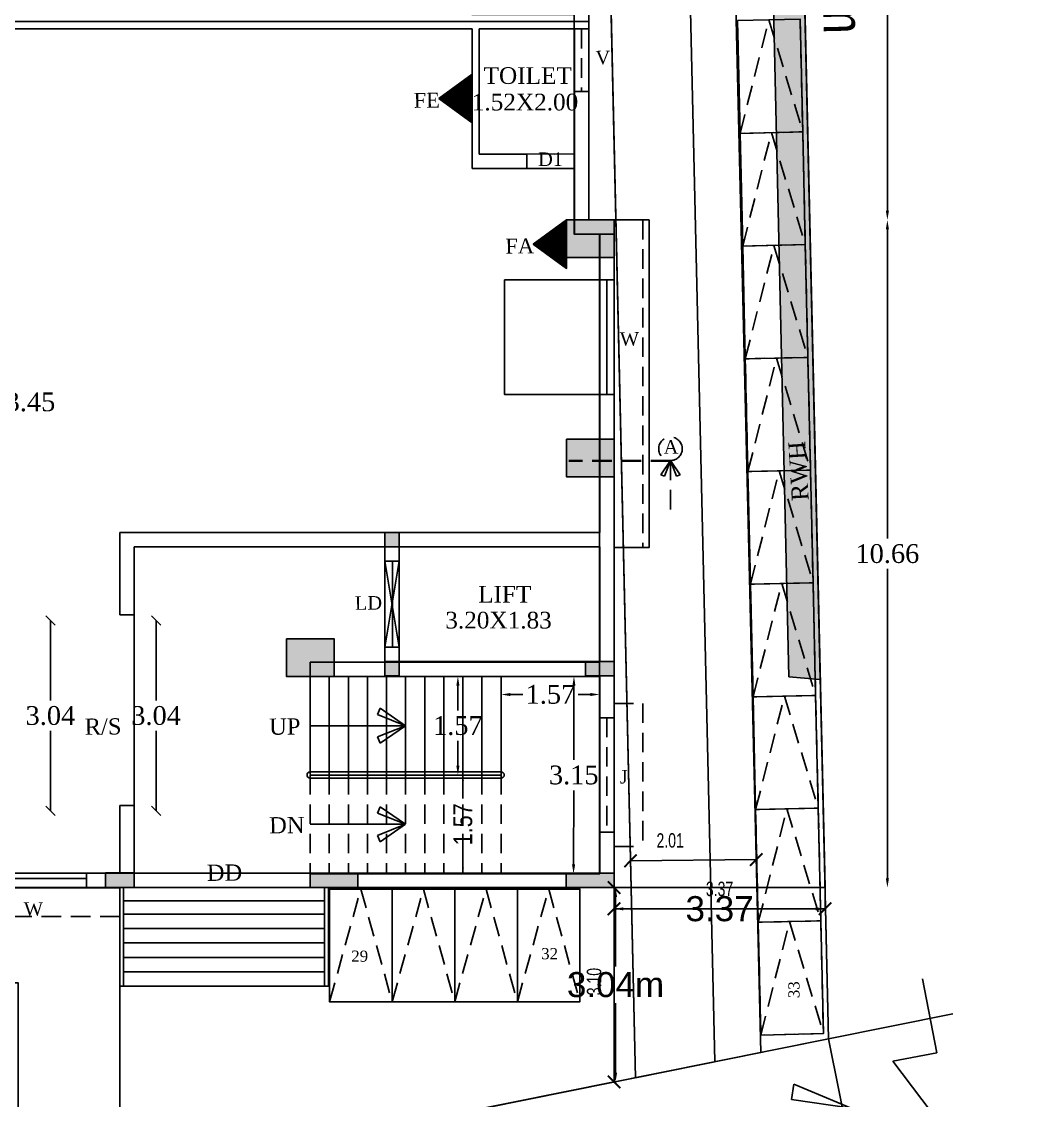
# Model space of a CAD drawing. Header units: metres. Extents: x 395 to 664, y 68 to 153.
# Drawn here: x 479.94 to 495.82, y 87.41 to 104.63 of the extents above; entities that cross this region are included whole.
import ezdxf

# ---------------------------------------------------------------- set-up
doc = ezdxf.new("R2010")
doc.units = ezdxf.units.M
doc.header["$LTSCALE"] = 25
doc.header["$MEASUREMENT"] = 0
doc.header["$PDMODE"] = 34
doc.linetypes.add('HIDDEN', pattern=[0.375, 0.25, -0.125])
doc.layers.get('Defpoints').update_dxf_attribs({"color": 222})
for name, color, linetype in [('BLK_1_FLR_0_ EXIT_WIDTH_ STAIR', 173, 'Continuous'), ('BLK_1_FLR_0_BLT_UP_AREA', 18, 'Continuous'), ('BLK_1_FLR_0_CARPET_AREA', 18, 'Continuous'), ('BLK_1_FLR_0_CHAJJA', 6, 'Continuous'), ('BLK_1_FLR_0_EXIT_WIDTH_DOOR', 2, 'Continuous'), ('BLK_1_FLR_0_EXIT_WIDTH_STAIR', 1, 'Continuous'), ('BLK_1_FLR_0_LIFT_2', 30, 'Continuous'), ('BLK_1_LVL_0_BLDG_FOOT_PRINT', 1, 'Continuous'), ('BLK_1_LVL_0_FRONT_SETBACK', 2, 'Continuous'), ('BLK_1_LVL_0_SIDE_SETBACK2', 11, 'Continuous'), ('PLOT_AREA_M2', 1, 'Continuous'), ('PLOT_BOUNDARY', 70, 'Continuous'), ('ROAD_WIDTH', 2, 'Continuous'), ('RWH', 130, 'Continuous'), ('SURRENDER_ROAD_WIDTH', 2, 'Continuous'), ('TWO_WHEELER_DRIVE_WAY', 7, 'Continuous')]:
    doc.layers.add(name, color=color, linetype=linetype)
for name, color, linetype, lineweight in [('BLK_1_FLR_0_ROOM_1_LIGHT_VENTILATION_3', 232, 'Continuous', 0), ('BLK_1_FLR_0_WATER_CLOSET', 213, 'Continuous', 5), ('NOTIFIED_ROAD', 183, 'Continuous', 13)]:
    doc.layers.add(name, color=color, linetype=linetype, lineweight=lineweight)
doc.layers.add('TWO_WHEELER_PARKING', color=2, linetype='Continuous', plot=False)
doc.styles.add('1-8 TXT', font='arial.ttf')
doc.styles.add('DIM 100', font='ARIALN.TTF', dxfattribs={"width": 0.85, "height": 0.23})
doc.styles.add('ROOM TEXT 10.5', font='swissc.ttf')
doc.styles.get("Standard").update_dxf_attribs({"font": 'times.ttf'})
doc.dimstyles.new('BUILDING OUTER', dxfattribs={"dimtxt": 0.3, "dimasz": 0.1, "dimexe": 0.18, "dimexo": 0.0625, "dimgap": 0.09, "dimtad": 0, "dimzin": 0, "dimdsep": 46, "dimtxsty": 'ROOM TEXT 10.5', "dimblk": 'A1', "dimcen": 0.09, "dimse1": 1, "dimse2": 1, "dimazin": 0, "dimtfac": 1, "dimtofl": 0, "dimtmove": 0, "dimatfit": 3, "dimfxl": 0, "dimtolj": 1, "dimtzin": 0, "dimarcsym": 0})
doc.dimstyles.new('GRID DIM 400', dxfattribs={"dimscale": 0, "dimtxt": 0.8, "dimasz": 0.2, "dimexe": 0, "dimexo": 0, "dimgap": 0.2, "dimtad": 0, "dimlfac": -0.1, "dimzin": 1, "dimdsep": 46, "dimtxsty": 'DIM 100', "dimblk": 'ARCHTICK', "dimcen": 0, "dimclrd": 256, "dimclre": 252, "dimclrt": 4, "dimazin": 0, "dimtfac": 1, "dimtix": 1, "dimtofl": 0, "dimtmove": 2, "dimatfit": 0, "dimfxl": 0, "dimtolj": 1, "dimtzin": 0, "dimarcsym": 0})
doc.dimstyles.new('SITE', dxfattribs={"dimtxt": 0.65, "dimasz": 0.05, "dimexe": 0.18, "dimexo": 0.0625, "dimgap": 0.09, "dimtad": 0, "dimdec": 1, "dimzin": 0, "dimdsep": 46, "dimtxsty": 'ROOM TEXT 10.5', "dimblk": 'A1', "dimcen": 0.09, "dimse1": 1, "dimse2": 1, "dimsd1": 1, "dimsd2": 1, "dimazin": 0, "dimtfac": 1, "dimtdec": 1, "dimtofl": 0, "dimtmove": 0, "dimatfit": 3, "dimfxl": 0, "dimtolj": 1, "dimtzin": 0, "dimarcsym": 0})
doc.dimstyles.new('SITE SET', dxfattribs={"dimtxt": 0.4, "dimasz": 0.15, "dimexe": 0.18, "dimexo": 0.0625, "dimgap": 0.09, "dimtad": 0, "dimtih": 1, "dimtoh": 1, "dimzin": 0, "dimdsep": 46, "dimtxsty": '1-8 TXT', "dimcen": 0.09, "dimse1": 1, "dimse2": 1, "dimadec": 0, "dimazin": 0, "dimtfac": 1, "dimtofl": 0, "dimtmove": 0, "dimatfit": 3, "dimfxl": 0, "dimtolj": 1, "dimtzin": 0, "dimarcsym": 0})
doc.dimstyles.get("Standard").update_dxf_attribs({"dimtxt": 0.3, "dimasz": 0.15, "dimexe": 0.18, "dimexo": 0.0625, "dimgap": 0.09, "dimtad": 0, "dimtih": 1, "dimtoh": 1, "dimzin": 0, "dimdsep": 46, "dimtxsty": 'Standard', "dimcen": 0.09, "dimse1": 1, "dimse2": 1, "dimadec": 0, "dimazin": 0, "dimtfac": 1, "dimtofl": 0, "dimtmove": 0, "dimatfit": 3, "dimfxl": 0, "dimtolj": 1, "dimtzin": 0, "dimarcsym": 0})

# ---------------------------------------------------------------- blocks, each defined once
blk = doc.blocks.new('*D25')
at = {"color": 0, "lineweight": -2, "ltscale": 0.5}
for p, q in [((486.905, 94.029), (486.905, 93.634)), ((486.905, 92.754), (486.905, 93.148))]:
    blk.add_line(p, q, dxfattribs=at)
at = {"color": 0, "ltscale": 0.5}
for points in [[(486.88, 94.029), (486.93, 94.029), (486.905, 94.179)], [(486.88, 92.754), (486.93, 92.754), (486.905, 92.604)]]:
    blk.add_solid(points, dxfattribs=at)
at = {"layer": 'Defpoints', "color": 0, "ltscale": 0.5}
for p in [(486.905, 94.179), (486.986, 94.179), (486.986, 92.604)]:
    blk.add_point(p, dxfattribs=at)
at = {"color": 0, "ltscale": 0.5, "insert": (486.905, 93.391), "char_height": 0.3, "attachment_point": 5}
blk.add_mtext('\\A1;1.57', dxfattribs=at)
blk = doc.blocks.new('A1')
at = {"color": 8, "lineweight": -2}
blk.add_line((0, 2.52), (0, -2.52), dxfattribs=at)
blk.add_solid([(-2.27, 0.38), (-2.27, -0.38), (0, 0)], dxfattribs=at)
blk = doc.blocks.new('*D26')
at = {"layer": 'BLK_1_FLR_0_ EXIT_WIDTH_ STAIR', "color": 0, "lineweight": -2, "ltscale": 25}
for p, q in [((486.986, 92.561), (486.986, 92.231)), ((486.986, 91.072), (486.986, 91.403))]:
    blk.add_line(p, q, dxfattribs=at)
at = {"layer": 'Defpoints', "color": 0, "linetype": 'ByBlock', "lineweight": -2, "ltscale": 25}
for p in [(487.29, 92.604), (486.986, 91.029), (487.29, 91.029)]:
    blk.add_point(p, dxfattribs=at)
at = {"layer": 'BLK_1_FLR_0_ EXIT_WIDTH_ STAIR', "color": 0, "linetype": 'ByBlock', "lineweight": -2, "ltscale": 25, "xscale": 0.043, "yscale": 0.043, "zscale": 0.043}
for p, rotation in [((486.986, 92.604), 90), ((486.986, 91.029), 270)]:
    blk.add_blockref('A1', p, dxfattribs=dict(at, rotation=rotation))
at = {"layer": 'BLK_1_FLR_0_ EXIT_WIDTH_ STAIR', "color": 0, "linetype": 'ByBlock', "lineweight": -2, "ltscale": 25, "insert": (486.986, 91.817), "char_height": 0.3, "attachment_point": 5, "rotation": 90, "style": 'ROOM TEXT 10.5'}
blk.add_mtext('\\A1;1.57', dxfattribs=at)
blk = doc.blocks.new('*D27')
at = {"color": 0, "lineweight": -2, "ltscale": 0.5}
for p, q in [((487.745, 93.889), (487.941, 93.889)), ((489.02, 93.889), (488.824, 93.889))]:
    blk.add_line(p, q, dxfattribs=at)
at = {"color": 0, "ltscale": 0.5}
for points in [[(487.745, 93.914), (487.745, 93.864), (487.595, 93.889)], [(489.02, 93.914), (489.02, 93.864), (489.17, 93.889)]]:
    blk.add_solid(points, dxfattribs=at)
at = {"layer": 'Defpoints', "color": 0, "ltscale": 0.5}
for p in [(489.17, 93.889), (487.595, 93.391), (489.17, 93.391)]:
    blk.add_point(p, dxfattribs=at)
at = {"color": 0, "ltscale": 0.5, "insert": (488.383, 93.889), "char_height": 0.3, "attachment_point": 5}
blk.add_mtext('\\A1;1.57', dxfattribs=at)
blk = doc.blocks.new('*D28')
at = {"color": 0, "lineweight": -2, "ltscale": 0.5}
for p, q in [((488.758, 94.028), (488.756, 92.845)), ((488.753, 91.177), (488.755, 92.359))]:
    blk.add_line(p, q, dxfattribs=at)
at = {"color": 0, "ltscale": 0.5}
for points in [[(488.733, 94.028), (488.783, 94.028), (488.759, 94.178)], [(488.728, 91.177), (488.778, 91.177), (488.752, 91.027)]]:
    blk.add_solid(points, dxfattribs=at)
at = {"layer": 'Defpoints', "color": 0, "ltscale": 0.5}
for p in [(488.293, 94.179), (488.287, 91.028), (488.752, 91.027)]:
    blk.add_point(p, dxfattribs=at)
at = {"color": 0, "ltscale": 0.5, "insert": (488.756, 92.602), "char_height": 0.3, "attachment_point": 5}
blk.add_mtext('\\A1;3.15', dxfattribs=at)
blk = doc.blocks.new('*D31')
at = {"color": 0, "lineweight": -2, "ltscale": 0.5}
for p, q in [((493.764, 119.811), (493.764, 110.957)), ((493.764, 101.616), (493.764, 110.471))]:
    blk.add_line(p, q, dxfattribs=at)
at = {"color": 0, "ltscale": 0.5}
for points in [[(493.739, 119.811), (493.789, 119.811), (493.764, 119.961)], [(493.739, 101.616), (493.789, 101.616), (493.764, 101.466)]]:
    blk.add_solid(points, dxfattribs=at)
at = {"layer": 'Defpoints', "color": 0, "ltscale": 0.5}
for p in [(491.49, 119.961), (491.49, 101.466), (493.764, 101.466)]:
    blk.add_point(p, dxfattribs=at)
at = {"color": 0, "ltscale": 0.5, "insert": (493.764, 110.714), "char_height": 0.3, "attachment_point": 5}
blk.add_mtext('\\A1;18.49', dxfattribs=at)
blk = doc.blocks.new('*D32')
at = {"color": 0, "lineweight": -2, "ltscale": 0.5}
for p, q in [((493.764, 101.316), (493.764, 96.379)), ((493.764, 90.956), (493.764, 95.893))]:
    blk.add_line(p, q, dxfattribs=at)
for points in [[(493.739, 101.316), (493.789, 101.316), (493.764, 101.466)], [(493.739, 90.956), (493.789, 90.956), (493.764, 90.806)]]:
    blk.add_solid(points, dxfattribs=at)
at = {"layer": 'Defpoints', "color": 0, "lineweight": -2, "ltscale": 0.5}
for p in [(491.49, 101.466), (491.893, 90.806), (493.764, 90.806)]:
    blk.add_point(p, dxfattribs=at)
at = {"color": 0, "ltscale": 0.5, "insert": (493.764, 96.136), "char_height": 0.3, "attachment_point": 5}
blk.add_mtext('\\A1;10.66', dxfattribs=at)
blk = doc.blocks.new('*D61')
at = {"layer": 'Defpoints', "color": 0, "lineweight": -2, "ltscale": 0.5}
for p in [(492.04, 122.522), (492.824, 88.392), (493.437, 88.406)]:
    blk.add_point(p, dxfattribs=at)
at = {"color": 0, "ltscale": 0.5, "insert": (493.045, 105.471), "char_height": 0.65, "attachment_point": 5, "rotation": 271.3161, "style": 'ROOM TEXT 10.5'}
blk.add_mtext('\\A1;34.1m', dxfattribs=at)
blk = doc.blocks.new('*D62')
at = {"layer": 'Defpoints', "color": 0, "lineweight": -2, "ltscale": 0.5}
for p in [(492.824, 88.392), (466.52, 83.101), (466.641, 82.501)]:
    blk.add_point(p, dxfattribs=at)
at = {"color": 0, "ltscale": 0.5, "insert": (479.793, 85.146), "char_height": 0.65, "attachment_point": 5, "rotation": 11.3722, "style": 'ROOM TEXT 10.5'}
blk.add_mtext('\\A1;26.8m', dxfattribs=at)
blk = doc.blocks.new('A$C7B1C1511')
at = {"ltscale": 0.5}
h = blk.add_hatch(dxfattribs=at)
h.set_pattern_fill('ANSI31', color=8, scale=0.025)
h.set_pattern_definition([(45, (-470.282935, -102.674974), (-0.002209708691, 0.002209708691), [])])
h.paths.add_polyline_path([(0.778, 0), (0.389, 0.53), (0, 0)])
at = {"color": 0, "ltscale": 0.5}
for p, q in [((0, 0), (0.389, 0.53)), ((0.389, 0.53), (0.778, 0)), ((0, 0), (0.778, 0))]:
    blk.add_line(p, q, dxfattribs=at)
blk = doc.blocks.new('*D72')
at = {"color": 0, "lineweight": -2, "ltscale": 0.5}
for p, q in [((489.423, 90.656), (489.423, 89.549)), ((489.423, 87.853), (489.423, 88.96))]:
    blk.add_line(p, q, dxfattribs=at)
for points in [[(489.398, 90.656), (489.448, 90.656), (489.423, 90.806)], [(489.398, 87.853), (489.448, 87.853), (489.423, 87.703)]]:
    blk.add_solid(points, dxfattribs=at)
at = {"layer": 'Defpoints', "color": 0, "lineweight": -2, "ltscale": 0.5}
for p in [(489.399, 90.806), (489.399, 87.703), (489.423, 87.703)]:
    blk.add_point(p, dxfattribs=at)
at = {"color": 0, "ltscale": 0.5, "insert": (489.423, 89.255), "char_height": 0.4, "attachment_point": 5, "style": '1-8 TXT'}
blk.add_mtext('\\A1;3.0{\\fArial|b0|i0|c186|p34;4}m', dxfattribs=at)
blk = doc.blocks.new('*D73')
at = {"color": 0, "lineweight": -2, "ltscale": 0.5}
for p, q in [((489.549, 90.467), (490.474, 90.467)), ((492.619, 90.467), (491.693, 90.467))]:
    blk.add_line(p, q, dxfattribs=at)
for points in [[(489.549, 90.492), (489.549, 90.442), (489.399, 90.467)], [(492.619, 90.492), (492.619, 90.442), (492.769, 90.467)]]:
    blk.add_solid(points, dxfattribs=at)
at = {"layer": 'Defpoints', "color": 0, "lineweight": -2, "ltscale": 0.5}
for p in [(489.399, 90.806), (492.769, 90.806), (492.769, 90.467)]:
    blk.add_point(p, dxfattribs=at)
at = {"color": 0, "ltscale": 0.5, "insert": (491.084, 90.467), "char_height": 0.4, "attachment_point": 5, "style": '1-8 TXT'}
blk.add_mtext('\\A1;3.37', dxfattribs=at)
blk = doc.blocks.new('_ArchTick')
at = {"color": 0, "linetype": 'ByBlock', "const_width": 0.15}
blk.add_lwpolyline([(-0.5, -0.5), (0.5, 0.5)], dxfattribs=at)
blk = doc.blocks.new('*D92')
at = {"layer": 'BLK_1_LVL_0_SIDE_SETBACK2', "color": 252, "linetype": 'Continuous', "lineweight": -2}
for p, q in [((489.399, 90.717), (489.399, 90.467)), ((492.769, 90.717), (492.769, 90.467))]:
    blk.add_line(p, q, dxfattribs=at)
at = {"layer": 'BLK_1_LVL_0_SIDE_SETBACK2', "linetype": 'Continuous', "lineweight": -2}
blk.add_line((489.399, 90.467), (492.769, 90.467), dxfattribs=at)
at = {"layer": 'Defpoints', "color": 0, "linetype": 'Continuous', "lineweight": -2}
for p in [(489.399, 90.806), (492.769, 90.806), (492.769, 90.467)]:
    blk.add_point(p, dxfattribs=at)
at = {"layer": 'BLK_1_LVL_0_SIDE_SETBACK2', "linetype": 'Continuous', "lineweight": -2, "xscale": 0.2, "yscale": 0.2, "zscale": 0.2, "rotation": 180}
blk.add_blockref('_ArchTick', (489.399, 90.467), dxfattribs=at)
at = {"layer": 'BLK_1_LVL_0_SIDE_SETBACK2', "linetype": 'Continuous', "lineweight": -2, "xscale": 0.2, "yscale": 0.2, "zscale": 0.2}
blk.add_blockref('_ArchTick', (492.769, 90.467), dxfattribs=at)
at = {"layer": 'BLK_1_LVL_0_SIDE_SETBACK2', "linetype": 'Continuous', "insert": (491.084, 90.784), "char_height": 0.23, "attachment_point": 5, "style": 'DIM 100'}
blk.add_mtext('\\A1;3.37', dxfattribs=at)
blk = doc.blocks.new('*D150')
at = {"layer": 'BLK_1_LVL_0_FRONT_SETBACK', "linetype": 'Continuous', "lineweight": -2}
blk.add_line((489.399, 87.703), (489.399, 90.806), dxfattribs=at)
at = {"layer": 'Defpoints', "color": 0, "linetype": 'Continuous', "lineweight": -2}
for p in [(489.399, 90.806), (489.399, 90.806), (489.399, 87.703)]:
    blk.add_point(p, dxfattribs=at)
at = {"layer": 'BLK_1_LVL_0_FRONT_SETBACK', "linetype": 'Continuous', "lineweight": -2, "xscale": 0.2, "yscale": 0.2, "zscale": 0.2}
for p, rotation in [((489.399, 90.806), 90), ((489.399, 87.703), 270)]:
    blk.add_blockref('_ArchTick', p, dxfattribs=dict(at, rotation=rotation))
at = {"layer": 'BLK_1_LVL_0_FRONT_SETBACK', "linetype": 'Continuous', "insert": (489.081, 89.306), "char_height": 0.23, "attachment_point": 5, "rotation": 90, "style": 'DIM 100'}
blk.add_mtext('\\A1;3.10', dxfattribs=at)
blk = doc.blocks.new('_Oblique')
at = {"color": 0, "linetype": 'ByBlock', "lineweight": -2}
blk.add_line((-0.5, -0.5), (0.5, 0.5), dxfattribs=at)
blk = doc.blocks.new('*D161')
at = {"layer": 'BLK_1_FLR_0_EXIT_WIDTH_DOOR', "color": 0, "lineweight": -2}
for p, q in [((480.398, 95.071), (480.398, 93.794)), ((480.398, 92.031), (480.398, 93.308))]:
    blk.add_line(p, q, dxfattribs=at)
at = {"layer": 'Defpoints', "color": 0, "lineweight": -2}
for p in [(480.398, 95.071), (481.476, 95.071), (481.476, 92.031)]:
    blk.add_point(p, dxfattribs=at)
at = {"layer": 'BLK_1_FLR_0_EXIT_WIDTH_DOOR', "color": 0, "lineweight": -2, "xscale": 0.15, "yscale": 0.15, "zscale": 0.15}
for p, rotation in [((480.398, 95.071), 90), ((480.398, 92.031), 270)]:
    blk.add_blockref('_Oblique', p, dxfattribs=dict(at, rotation=rotation))
at = {"layer": 'BLK_1_FLR_0_EXIT_WIDTH_DOOR', "color": 0, "insert": (480.398, 93.551), "char_height": 0.3, "attachment_point": 5}
blk.add_mtext('\\A1;3.04', dxfattribs=at)
blk = doc.blocks.new('*D162')
at = {"layer": 'BLK_1_FLR_0_EXIT_WIDTH_STAIR', "color": 0, "lineweight": -2}
for p, q in [((482.086, 95.071), (482.086, 93.794)), ((482.086, 92.031), (482.086, 93.308))]:
    blk.add_line(p, q, dxfattribs=at)
at = {"layer": 'Defpoints', "color": 0, "lineweight": -2}
for p in [(481.476, 95.071), (482.086, 95.071), (481.476, 92.031)]:
    blk.add_point(p, dxfattribs=at)
at = {"layer": 'BLK_1_FLR_0_EXIT_WIDTH_STAIR', "color": 0, "lineweight": -2, "xscale": 0.15, "yscale": 0.15, "zscale": 0.15}
for p, rotation in [((482.086, 95.071), 90), ((482.086, 92.031), 270)]:
    blk.add_blockref('_Oblique', p, dxfattribs=dict(at, rotation=rotation))
at = {"layer": 'BLK_1_FLR_0_EXIT_WIDTH_STAIR', "color": 0, "insert": (482.086, 93.551), "char_height": 0.3, "attachment_point": 5}
blk.add_mtext('\\A1;3.04', dxfattribs=at)
blk = doc.blocks.new('*D170')
at = {"layer": 'Defpoints', "color": 0, "linetype": 'ByBlock', "lineweight": -2, "ltscale": 0.5}
for p in [(489.662, 91.253), (491.669, 91.271), (491.669, 91.253)]:
    blk.add_point(p, dxfattribs=at)
at = {"layer": 'TWO_WHEELER_DRIVE_WAY', "color": 252, "linetype": 'ByBlock', "lineweight": -2, "ltscale": 0.5}
for p, q in [((489.662, 91.253), (489.662, 91.235)), ((491.669, 91.271), (491.669, 91.253))]:
    blk.add_line(p, q, dxfattribs=at)
at = {"layer": 'TWO_WHEELER_DRIVE_WAY', "linetype": 'ByBlock', "lineweight": -2, "ltscale": 0.5}
blk.add_line((489.662, 91.235), (491.669, 91.253), dxfattribs=at)
at = {"layer": 'TWO_WHEELER_DRIVE_WAY', "linetype": 'ByBlock', "lineweight": -2, "ltscale": 0.5, "xscale": 0.2, "yscale": 0.2, "zscale": 0.2}
for p, rotation in [((489.662, 91.235), 180.5022698202966), ((491.669, 91.253), 0.5022698202965621)]:
    blk.add_blockref('_ArchTick', p, dxfattribs=dict(at, rotation=rotation))
at = {"layer": 'TWO_WHEELER_DRIVE_WAY', "linetype": 'ByBlock', "lineweight": -2, "ltscale": 0.5, "insert": (490.295, 91.558), "char_height": 0.23, "attachment_point": 5, "rotation": 0.5023, "style": 'DIM 100'}
blk.add_mtext('\\A1;2.01', dxfattribs=at)

msp = doc.modelspace()

# ---------------------------------------------------------------- hatches: boundary and pattern name
at = {"ltscale": 0.5}
h = msp.add_hatch(dxfattribs=at)
h.set_pattern_fill('GRAVEL', color=0)
h.set_pattern_definition([(228.012788, (42.09466, 80.21529), (-8, -9), [0.134536, -13.319088]), (184.969741, (42.004658, 80.11529), (12, 1), [0.230868, -22.8559248]), (132.510447, (41.77466, 80.09529), (10, -11), [0.162788, -16.1160326]), (267.273689, (41.38466, 79.84529), (1, 20), [0.210238, -20.813558]), (292.833654, (41.37466, 79.63529), (-5, 12), [0.206155, -20.4093731]), (357.273689, (41.45466, 79.44529), (-20, 1), [0.210238, -20.813558]), (37.6942405, (41.664658, 79.43529), (-13, -10), [0.278029, -27.5248485]), (72.255328, (41.884658, 79.60529), (7, 22), [0.262488, -25.9863215]), (121.429566, (41.96466, 79.85529), (-8, 13), [0.21095, -20.8840731]), (175.236358, (41.85466, 80.03529), (11, -1), [0.240832, -11.8007626]), (222.397438, (41.614658, 80.05529), (-12, -11), [0.311448, -30.833375]), (138.814075, (42.37466, 79.83529), (-7, 6), [0.106301, -10.5238448]), (171.469234, (42.29466, 79.90529), (13, -2), [0.202237, -20.0215114]), (225, (42.09466, 79.9353), (-1e-16, -1), [0.141421, -1.2727926]), (203.19859, (42.02466, 80.05529), (5, 2), [0.076158, -7.539615]), (291.80141, (41.95466, 80.02529), (-1, 3), [0.107703, -5.2774618]), (30.963757, (41.99466, 79.92529), (3, 2), [0.174929, -5.656023]), (161.56505, (42.14466, 80.0153), (2, -1), [0.126491, -3.0357867]), (16.38954, (41.37466, 80.02529), (10, 3), [0.1772, -17.5428451]), (70.346176, (41.54466, 80.07529), (-4, -11), [0.148661, -14.7174077]), (293.19859, (42.14466, 80.21529), (-2, 5), [0.152315, -7.463458]), (343.61046, (42.20466, 80.07529), (-10, 3), [0.1772, -17.5428451]), (339.443955, (41.37466, 79.40529), (-5, 2), [0.17088, -8.3731237]), (294.77514, (41.53466, 79.34529), (-5, 11), [0.143178, -14.174643]), (66.80141, (42.15466, 79.21529), (2, 5), [0.152315, -7.463458]), (17.354025, (42.21466, 79.35529), (-13, -4), [0.167631, -16.5954236]), (69.443955, (41.66466, 79.21529), (-2, -5), [0.08544, -8.4585637]), (101.30993, (42.09466, 79.21529), (-1, 4), [0.05099, -5.0480295]), (165.963757, (42.08466, 79.2653), (3, -1), [0.206155, -3.9169506]), (186.009006, (41.88466, 79.31529), (10, 1), [0.19105, -18.9139232]), (303.69007, (41.99466, 79.8353), (-1, 2), [0.144222, -3.4613293]), (353.157227, (42.074658, 79.71529), (17, -2), [0.251794, -24.9275626]), (60.945396, (42.32466, 79.68529), (-4, -7), [0.102956, -10.1926741]), (90, (42.3747, 79.7753), (-1, 1), [0.06, -0.94]), (120.256437, (41.86466, 79.34529), (4, -7), [0.138924, -13.75352]), (48.012788, (41.79466, 79.46529), (8, 9), [0.269072, -13.184552]), (0, (41.9747, 79.6653), (1, 1), [0.26, -0.74]), (325.304846, (42.23466, 79.66529), (10, -7), [0.158114, -15.6532743]), (254.054604, (42.36466, 79.57529), (-1, -4), [0.145602, -7.1345079]), (207.645975, (42.324658, 79.43529), (-19, -10), [0.237065, -23.4694742]), (175.426079, (42.114658, 79.32529), (-13, 1), [0.250799, -24.8290734])])
h.paths.add_polyline_path([(467.02, 126.399), (491.55, 122.1), (492.191, 94.172), (492.692, 94.131), (492.04, 122.522), (466.52, 126.994), (466.52, 96.283), (467.02, 96.242)])
h = msp.add_hatch(color=0, dxfattribs=at)
h.dxf.hatch_style = 1
h.paths.add_polyline_path([(488.639, 100.866), (489.399, 100.866), (489.399, 101.466), (488.639, 101.466)])
h = msp.add_hatch(color=0, dxfattribs=at)
h.dxf.hatch_style = 1
h.paths.add_polyline_path([(488.639, 97.366), (489.399, 97.366), (489.399, 97.966), (488.639, 97.966)])
h = msp.add_hatch(color=0, dxfattribs=at)
h.dxf.hatch_style = 1
h.paths.add_polyline_path([(484.167, 94.179), (484.927, 94.179), (484.927, 94.779), (484.167, 94.779)])
at = {"ltscale": 4}
h = msp.add_hatch(color=0, dxfattribs=at)
h.dxf.hatch_style = 1
h.paths.add_polyline_path([(484.547, 90.806), (485.309, 90.806), (485.309, 91.035), (484.547, 91.035)])
h = msp.add_hatch(color=0, dxfattribs=at)
h.dxf.hatch_style = 1
h.paths.add_polyline_path([(488.637, 90.806), (489.399, 90.806), (489.399, 91.035), (488.637, 91.035)])

# ---------------------------------------------------------------- linework, layer by layer
at = {"color": 0, "ltscale": 0.5}
for p, q in [((488.931, 123.067), (489.742, 87.772)), ((490.215, 122.48), (491.007, 88.031)), ((488.767, 104.517), (488.995, 104.517)), ((488.767, 103.517), (488.995, 103.517)), ((488.007, 102.517), (488.007, 102.289)), ((488.007, 102.289), (488.767, 102.289)), ((488.767, 101.466), (488.767, 101.238)), ((489.17, 101.238), (489.399, 101.238)), ((489.17, 100.507), (489.399, 100.507)), ((489.284, 100.507), (489.284, 98.677)), ((489.17, 98.677), (489.399, 98.677)), ((481.506, 95.159), (481.506, 96.474)), ((481.736, 95.159), (481.736, 96.245)), ((481.736, 95.159), (481.506, 95.159)), ((481.736, 92.119), (481.736, 95.159)), ((484.547, 94.179), (484.547, 94.407)), ((485.619, 93.57), (485.662, 93.67)), ((486.071, 93.391), (485.619, 93.57)), ((485.662, 93.67), (486.071, 93.391)), ((486.071, 93.391), (484.547, 93.391)), ((486.071, 93.391), (485.619, 93.213)), ((485.662, 93.112), (486.071, 93.391)), ((489.17, 93.519), (489.399, 93.519)), ((485.619, 93.213), (485.662, 93.112)), ((481.506, 91.036), (481.506, 92.119)), ((481.736, 92.119), (481.506, 92.119)), ((481.736, 90.806), (481.736, 92.119)), ((485.619, 91.995), (485.662, 92.096)), ((486.071, 91.817), (485.619, 91.995)), ((485.662, 92.096), (486.071, 91.817)), ((486.071, 91.817), (484.547, 91.817)), ((486.071, 91.817), (485.619, 91.638)), ((485.662, 91.538), (486.071, 91.817)), ((485.619, 91.638), (485.662, 91.538)), ((489.17, 91.689), (489.399, 91.689)), ((469.644, 91.036), (481.506, 91.036)), ((480.974, 90.951), (479.144, 90.951)), ((480.974, 91.036), (480.974, 90.806)), ((489.17, 91.026), (484.547, 91.026)), ((484.547, 91.026), (484.547, 90.806)), ((469.644, 90.806), (481.736, 90.806)), ((481.508, 89.232), (481.508, 90.806)), ((481.568, 89.232), (481.568, 90.806)), ((484.547, 90.806), (481.736, 90.806)), ((484.777, 89.232), (484.777, 90.806)), ((484.837, 89.232), (484.837, 90.806)), ((481.568, 90.594), (484.777, 90.594)), ((481.568, 90.382), (484.777, 90.382)), ((481.568, 90.152), (484.777, 90.152)), ((481.568, 89.922), (484.777, 89.922)), ((481.568, 89.692), (484.777, 89.692)), ((481.568, 89.462), (484.777, 89.462)), ((481.568, 89.232), (481.508, 89.232)), ((481.568, 89.232), (484.777, 89.232)), ((484.837, 89.232), (484.777, 89.232)), ((494.325, 89.351), (494.552, 88.166)), ((492.824, 88.392), (494.809, 88.791)), ((493.849, 88.035), (494.552, 88.166)), ((495.825, 85.438), (493.849, 88.035)), ((492.232, 87.421), (492.268, 87.67)), ((492.268, 87.67), (493.188, 87.283)), ((493.188, 87.283), (492.232, 87.421))]:
    msp.add_line(p, q, dxfattribs=at)
at = {"color": 0, "linetype": 'ByBlock', "lineweight": -2}
for p, q in [((492.824, 88.392), (492.04, 122.522)), ((466.52, 83.101), (492.824, 88.392))]:
    msp.add_line(p, q, dxfattribs=at)
at = {"color": 0, "ltscale": 4}
for p, q in [((488.995, 109.08), (488.995, 101.466)), ((487.132, 104.517), (469.874, 104.517)), ((487.132, 104.517), (487.132, 102.289)), ((488.767, 104.517), (487.247, 104.517)), ((487.247, 104.517), (487.247, 102.517)), ((488.767, 104.517), (488.767, 101.466)), ((488.007, 102.517), (487.247, 102.517)), ((488.007, 102.289), (487.132, 102.289)), ((489.399, 101.466), (488.995, 101.466)), ((489.399, 101.466), (489.399, 90.806)), ((489.17, 101.238), (488.767, 101.238)), ((489.17, 101.238), (489.17, 96.474)), ((489.17, 96.474), (481.506, 96.474)), ((485.741, 96.474), (485.741, 94.645)), ((489.17, 96.245), (481.736, 96.245)), ((485.97, 96.245), (485.97, 96.017)), ((489.17, 96.245), (489.17, 94.407)), ((485.97, 96.017), (485.741, 96.017)), ((485.97, 94.645), (485.741, 96.017)), ((485.741, 94.645), (485.97, 96.017)), ((485.97, 96.017), (485.97, 94.645)), ((485.97, 94.645), (485.741, 94.645)), ((485.741, 94.645), (485.741, 94.416)), ((485.97, 94.645), (485.97, 94.416)), ((489.17, 94.407), (484.547, 94.407)), ((489.399, 94.416), (485.97, 94.416)), ((489.399, 94.188), (489.399, 94.416)), ((489.17, 94.179), (484.547, 94.179)), ((484.547, 94.179), (484.547, 92.61)), ((484.852, 94.179), (484.852, 92.604)), ((485.157, 94.179), (485.157, 92.604)), ((485.462, 94.179), (485.462, 92.604)), ((485.766, 94.179), (485.766, 92.604)), ((486.071, 94.179), (486.071, 92.604)), ((486.376, 94.179), (486.376, 92.604)), ((486.681, 94.179), (486.681, 92.604)), ((486.986, 94.179), (486.986, 92.604)), ((487.29, 94.179), (487.29, 92.604)), ((487.595, 94.179), (487.595, 92.604)), ((489.17, 94.179), (489.17, 91.035)), ((487.595, 92.655), (484.547, 92.655)), ((487.595, 92.604), (484.547, 92.604)), ((487.595, 92.553), (484.547, 92.553)), ((489.17, 91.405), (489.17, 91.026)), ((481.736, 90.806), (481.736, 91.041)), ((484.547, 90.806), (489.399, 90.806))]:
    msp.add_line(p, q, dxfattribs=at)
at = {"color": 0, "linetype": 'HIDDEN', "ltscale": 0.05}
for p, q in [((491.412, 102.848), (491.371, 104.648)), ((491.412, 102.848), (491.871, 104.659)), ((491.871, 104.659), (492.412, 102.871)), ((492.37, 104.671), (492.412, 102.871)), ((488.881, 104.517), (488.881, 103.517)), ((491.412, 102.848), (492.412, 102.871)), ((492.412, 102.871), (491.412, 102.848)), ((491.453, 101.049), (491.412, 102.848)), ((491.453, 101.049), (491.912, 102.86)), ((491.912, 102.86), (492.453, 101.072)), ((492.412, 102.871), (492.453, 101.072)), ((489.455, 101.466), (489.859, 101.466)), ((489.859, 101.466), (489.859, 96.235)), ((491.453, 101.049), (492.453, 101.072)), ((492.453, 101.072), (491.453, 101.049)), ((491.495, 99.249), (491.453, 101.049)), ((491.495, 99.249), (491.953, 101.06)), ((491.953, 101.06), (492.494, 99.272)), ((492.453, 101.072), (492.494, 99.272)), ((491.495, 99.249), (492.494, 99.272)), ((492.494, 99.272), (491.495, 99.249)), ((491.536, 97.45), (491.495, 99.249)), ((491.536, 97.45), (491.995, 99.261)), ((491.995, 99.261), (492.536, 97.473)), ((492.494, 99.272), (492.536, 97.473)), ((490.3, 97.624), (488.677, 97.624)), ((490.3, 97.615), (488.677, 97.615)), ((490.146, 97.396), (490.3, 97.624)), ((490.3, 97.624), (490.205, 97.373)), ((490.3, 97.624), (490.3, 96.844)), ((490.3, 97.624), (490.395, 97.373)), ((490.453, 97.396), (490.3, 97.624)), ((490.205, 97.373), (490.146, 97.396)), ((490.395, 97.373), (490.453, 97.396)), ((491.536, 97.45), (492.536, 97.473)), ((492.536, 97.473), (491.536, 97.45)), ((491.577, 95.65), (491.536, 97.45)), ((491.577, 95.65), (492.036, 97.461)), ((492.036, 97.461), (492.577, 95.673)), ((492.536, 97.473), (492.577, 95.673)), ((489.399, 96.235), (489.859, 96.235)), ((491.577, 95.65), (492.577, 95.673)), ((492.577, 95.673), (491.577, 95.65)), ((491.619, 93.851), (491.577, 95.65)), ((491.619, 93.851), (492.077, 95.662)), ((492.077, 95.662), (492.618, 93.874)), ((492.577, 95.673), (492.618, 93.874)), ((491.619, 93.851), (492.618, 93.874)), ((492.618, 93.874), (491.619, 93.851)), ((492.618, 93.874), (492.66, 92.074)), ((489.399, 93.748), (489.859, 93.748)), ((489.859, 93.748), (489.859, 91.46)), ((491.66, 92.051), (491.619, 93.851)), ((491.66, 92.051), (492.119, 93.862)), ((492.119, 93.862), (492.66, 92.074)), ((489.284, 93.519), (489.284, 91.689)), ((484.547, 92.604), (484.547, 91.026)), ((484.852, 92.604), (484.852, 91.029)), ((485.157, 92.604), (485.157, 91.029)), ((485.462, 92.604), (485.462, 91.029)), ((485.766, 92.604), (485.766, 91.029)), ((486.071, 92.604), (486.071, 91.029)), ((486.376, 92.604), (486.376, 91.029)), ((486.681, 92.604), (486.681, 91.029)), ((486.986, 92.604), (486.986, 91.029)), ((487.29, 92.604), (487.29, 91.029)), ((487.595, 92.604), (487.595, 91.029)), ((491.66, 92.051), (492.66, 92.074)), ((492.66, 92.074), (491.66, 92.051)), ((491.701, 90.252), (491.66, 92.051)), ((491.701, 90.252), (492.16, 92.063)), ((492.16, 92.063), (492.701, 90.275)), ((492.66, 92.074), (492.701, 90.275)), ((489.399, 91.46), (489.859, 91.46)), ((484.855, 88.984), (485.355, 90.784)), ((484.855, 88.984), (484.855, 90.784)), ((484.855, 90.784), (485.855, 90.784)), ((485.355, 90.784), (485.855, 88.984)), ((485.855, 88.984), (486.355, 90.784)), ((485.855, 90.784), (485.855, 88.984)), ((485.855, 88.984), (485.855, 90.784)), ((485.855, 90.784), (486.855, 90.784)), ((486.355, 90.784), (486.855, 88.984)), ((486.855, 88.984), (487.355, 90.784)), ((486.855, 90.784), (486.855, 88.984)), ((486.855, 88.984), (486.855, 90.784)), ((486.855, 90.784), (487.855, 90.784)), ((487.355, 90.784), (487.855, 88.984)), ((487.855, 88.984), (488.355, 90.784)), ((487.855, 90.784), (487.855, 88.984)), ((487.855, 88.984), (487.855, 90.784)), ((487.855, 90.784), (488.855, 90.784)), ((488.355, 90.784), (488.855, 88.984)), ((488.855, 90.784), (488.855, 88.984)), ((481.508, 90.346), (470.26, 90.346)), ((491.701, 90.252), (492.701, 90.275)), ((492.701, 90.275), (491.701, 90.252)), ((491.743, 88.452), (492.201, 90.263)), ((492.201, 90.263), (492.742, 88.475)), ((492.701, 90.275), (492.742, 88.475)), ((491.743, 88.452), (491.701, 90.252)), ((485.855, 88.984), (484.855, 88.984)), ((486.855, 88.984), (485.855, 88.984)), ((487.855, 88.984), (486.855, 88.984)), ((488.855, 88.984), (487.855, 88.984)), ((492.742, 88.475), (491.743, 88.452))]:
    msp.add_line(p, q, dxfattribs=at)
at = {"color": 0}
msp.add_line((485.86, 96.017), (485.86, 94.645), dxfattribs=at)
at = {"linetype": 'ByBlock', "lineweight": -2, "ltscale": 0.5}
for p, q in [((469.311, 90.805), (481.508, 90.805)), ((481.508, 89.232), (481.508, 86.116))]:
    msp.add_line(p, q, dxfattribs=at)
at = {"color": 0, "ltscale": 25}
msp.add_lwpolyline([(492.04, 122.522), (466.52, 126.994), (466.52, 96.283), (467.02, 96.242), (467.02, 126.399), (491.55, 122.1), (492.191, 94.172), (492.692, 94.131)], close=True, dxfattribs=at)
at = {"color": 0, "ltscale": 0.5}
for points in [[(488.639, 101.466), (489.399, 101.466), (489.399, 100.866), (488.639, 100.866)], [(488.639, 97.966), (489.399, 97.966), (489.399, 97.366), (488.639, 97.366)], [(484.167, 94.779), (484.927, 94.779), (484.927, 94.179), (484.167, 94.179)], [(484.547, 91.035), (485.309, 91.035), (485.309, 90.806), (484.547, 90.806)], [(488.637, 91.035), (489.399, 91.035), (489.399, 90.806), (488.637, 90.806)]]:
    msp.add_lwpolyline(points, close=True, dxfattribs=at)
at = {"color": 0, "ltscale": 4}
for points in [[(485.741, 96.245), (485.97, 96.245), (485.97, 96.474), (485.741, 96.474), (485.741, 96.245)], [(485.741, 94.188), (485.97, 94.188), (485.97, 94.416), (485.741, 94.416), (485.741, 94.188)]]:
    msp.add_lwpolyline(points, dxfattribs=at)
for points in [[(488.941, 94.188), (488.941, 94.416), (489.399, 94.416), (489.399, 94.188)], [(481.279, 90.806), (481.279, 91.041), (481.736, 91.041), (481.736, 90.806)]]:
    msp.add_lwpolyline(points, close=True, dxfattribs=at)
at = {"color": 0, "linetype": 'HIDDEN', "ltscale": 0.05}
msp.add_circle((490.3, 97.812), 0.188, dxfattribs=at)
at = {"color": 0, "ltscale": 4}
for centre, start, end in [((484.547, 92.604), 90, 270), ((487.595, 92.604), 270, 90)]:
    msp.add_arc(centre, 0.0508, start, end, dxfattribs=at)
for points in [[(485.741, 96.245), (485.741, 96.474), (485.97, 96.245), (485.97, 96.474)], [(485.741, 94.188), (485.741, 94.416), (485.97, 94.188), (485.97, 94.416)], [(488.941, 94.416), (489.399, 94.416), (488.941, 94.182), (489.399, 94.188)], [(481.279, 91.041), (481.736, 91.041), (481.279, 90.806), (481.736, 90.806)]]:
    msp.add_solid(points, dxfattribs=at)
at = {"layer": 'BLK_1_FLR_0_BLT_UP_AREA', "color": 13}
msp.add_lwpolyline([(489.399, 101.466), (488.995, 101.466), (488.995, 104.632), (469.644, 104.632), (469.644, 90.806), (489.399, 90.806)], close=True, dxfattribs=at)
at = {"layer": 'BLK_1_FLR_0_CARPET_AREA', "color": 18}
msp.add_lwpolyline([(488.764, 104.747), (487.13, 104.747), (487.13, 106.862), (488.764, 106.862), (488.764, 117.674), (485.637, 117.674), (485.637, 119.731), (474.696, 119.731), (474.696, 113.394), (469.873, 113.394), (469.873, 91.036), (489.167, 91.036), (489.167, 101.236), (488.764, 101.236)], close=True, dxfattribs=at)
at = {"layer": 'BLK_1_FLR_0_CHAJJA'}
msp.add_lwpolyline([(489.959, 101.466), (489.399, 101.466), (489.399, 96.235), (489.959, 96.235)], close=True, dxfattribs=at)
at = {"layer": 'BLK_1_FLR_0_LIFT_2'}
msp.add_lwpolyline([(485.97, 96.245), (489.17, 96.245), (489.17, 94.416), (485.97, 94.416)], close=True, dxfattribs=at)
at = {"layer": 'BLK_1_FLR_0_ROOM_1_LIGHT_VENTILATION_3', "lineweight": -2}
msp.add_lwpolyline([(489.17, 100.507), (489.17, 98.677), (487.65, 98.677), (487.65, 100.507)], close=True, dxfattribs=at)
at = {"layer": 'BLK_1_FLR_0_WATER_CLOSET', "color": 1}
msp.add_lwpolyline([(487.247, 104.517), (488.767, 104.517), (488.767, 102.517), (487.247, 102.517)], close=True, dxfattribs=at)
at = {"layer": 'BLK_1_FLR_0_WATER_CLOSET', "color": 2}
msp.add_lwpolyline([(487.247, 104.517), (488.767, 104.517), (488.767, 102.517), (487.247, 102.517)], close=True, dxfattribs=at)
at = {"layer": 'BLK_1_LVL_0_BLDG_FOOT_PRINT'}
msp.add_lwpolyline([(488.995, 119.961), (474.469, 119.961), (469.644, 119.961), (469.644, 119.961), (469.644, 90.806), (489.399, 90.806), (489.399, 101.466), (488.995, 101.466)], close=True, dxfattribs=at)
at = {"layer": 'BLK_1_LVL_0_FRONT_SETBACK'}
msp.add_lwpolyline([(489.399, 87.703), (489.399, 90.806), (469.644, 90.806), (469.644, 83.73)], close=True, dxfattribs=at)
at = {"layer": 'BLK_1_LVL_0_SIDE_SETBACK2', "linetype": 'ByBlock'}
msp.add_lwpolyline([(492.099, 119.961), (488.995, 119.961), (488.995, 101.466), (489.399, 101.466), (489.399, 90.806), (492.769, 90.806)], close=True, dxfattribs=at)
at = {"layer": 'NOTIFIED_ROAD', "color": 1}
msp.add_lwpolyline([(492.824, 88.392), (466.52, 83.101), (469.478, 68.396), (495.782, 73.686)], close=True, dxfattribs=at)
at = {"layer": 'PLOT_AREA_M2'}
msp.add_lwpolyline([(492.04, 122.522), (466.52, 126.994), (466.52, 83.101), (492.824, 88.392)], close=True, dxfattribs=at)
at = {"layer": 'PLOT_BOUNDARY'}
msp.add_lwpolyline([(492.04, 122.522), (466.52, 126.994), (466.52, 83.101), (492.824, 88.392)], close=True, dxfattribs=at)
at = {"layer": 'ROAD_WIDTH'}
msp.add_lwpolyline([(492.824, 88.392), (466.52, 83.101), (469.478, 68.396), (495.782, 73.686)], close=True, dxfattribs=at)
at = {"layer": 'RWH', "lineweight": -3}
msp.add_lwpolyline([(492.04, 122.522), (466.52, 126.994), (466.52, 96.283), (467.02, 96.242), (467.02, 126.399), (491.55, 122.1), (492.191, 94.172), (492.692, 94.131)], close=True, dxfattribs=at)
at = {"layer": 'SURRENDER_ROAD_WIDTH'}
msp.add_lwpolyline([(492.824, 88.392), (466.52, 83.101), (469.478, 68.396), (495.782, 73.686)], close=True, dxfattribs=at)
at = {"layer": 'TWO_WHEELER_DRIVE_WAY', "color": 6, "linetype": 'ByBlock', "lineweight": -2, "ltscale": 0.5}
for points in [[(490.916, 122.719), (488.931, 123.067), (489.742, 87.772), (491.743, 88.174)], [(481.508, 90.805), (469.311, 90.805), (469.311, 107.203), (467.791, 107.203), (467.791, 89.285), (479.886, 89.285), (479.886, 85.79), (481.508, 86.116)]]:
    msp.add_lwpolyline(points, close=True, dxfattribs=at)
at = {"layer": 'TWO_WHEELER_PARKING', "linetype": 'Continuous'}
for points in [[(491.412, 102.848), (491.371, 104.648), (492.37, 104.671), (492.412, 102.871)], [(491.453, 101.049), (491.412, 102.848), (492.412, 102.871), (492.453, 101.072)], [(491.495, 99.249), (491.453, 101.049), (492.453, 101.072), (492.494, 99.272)], [(491.536, 97.45), (491.495, 99.249), (492.494, 99.272), (492.536, 97.473)], [(491.577, 95.65), (491.536, 97.45), (492.536, 97.473), (492.577, 95.673)], [(491.619, 93.851), (491.577, 95.65), (492.577, 95.673), (492.618, 93.874)], [(491.66, 92.051), (491.619, 93.851), (492.618, 93.874), (492.66, 92.074)], [(491.701, 90.252), (491.66, 92.051), (492.66, 92.074), (492.701, 90.275)], [(484.855, 90.784), (485.855, 90.784), (485.855, 88.984), (484.855, 88.984)], [(485.855, 90.784), (486.855, 90.784), (486.855, 88.984), (485.855, 88.984)], [(486.855, 90.784), (487.855, 90.784), (487.855, 88.984), (486.855, 88.984)], [(487.855, 90.784), (488.855, 90.784), (488.855, 88.984), (487.855, 88.984)], [(491.743, 88.452), (491.701, 90.252), (492.701, 90.275), (492.742, 88.475)]]:
    msp.add_lwpolyline(points, close=True, dxfattribs=at)

# ---------------------------------------------------------------- block references
at = {"color": 0, "ltscale": 0.5, "xscale": -1, "rotation": 90}
for p in [(487.132, 103.792), (488.639, 101.466)]:
    msp.add_blockref('A$C7B1C1511', p, dxfattribs=at)

# ---------------------------------------------------------------- texts
at = {"color": 0}
for s, height, rotation, p in [('V', 0.216, 0.5637, (489.103, 103.949)), ('FE', 0.2376, 0.5637, (486.2, 103.255)), ('D1', 0.216, 0.5637, (488.187, 102.326)), ('FA', 0.2376, 0.5637, (487.664, 100.928)), ('W', 0.216, 0.5637, (489.492, 99.456)), ('A', 0.216, 0.5637, (490.191, 97.732)), ('RWH', 0.2699, 93.4855, (492.508, 96.99)), ('LD', 0.216, 0.5637, (485.261, 95.241)), ('R/S', 0.2592, 0.5637, (480.947, 93.246)), ('UP', 0.2592, 0.5637, (483.892, 93.246)), ('J', 0.216, 0.5637, (489.492, 92.468)), ('DN', 0.2592, 0.5637, (483.892, 91.671)), ('DD', 0.2592, 0.5637, (482.897, 90.913)), ('W', 0.216, 0.5637, (479.975, 90.354)), ('33', 0.1778, 90, (492.36, 89.042))]:
    msp.add_text(s, height=height, rotation=rotation, dxfattribs=at).set_placement(p)
for s, height, p in [('TOILET', 0.2667, (487.316, 103.637)), ('1.52X2.00', 0.2667, (487.127, 103.214)), ('18.90X13.45', 0.3, (478.11, 98.412)), ('LIFT', 0.2667, (487.229, 95.356)), ('3.20X1.83', 0.2667, (486.704, 94.943)), ('29', 0.1778, (485.203, 89.623)), ('32', 0.1778, (488.236, 89.663))]:
    msp.add_text(s, height=height, dxfattribs=at).set_placement(p)

# ---------------------------------------------------------------- dimensions: what is measured, and where the dimension line sits
at = {"color": 0, "ltscale": 0.5}
for p1, p2, distance, picture, middle in [((492.04, 122.522), (492.824, 88.392), 0.614, '*D61', (493.045, 105.471)), ((492.824, 88.392), (466.52, 83.101), 0.612, '*D62', (479.793, 85.146))]:
    dim = msp.add_aligned_dim(p1=p1, p2=p2, distance=distance, dimstyle='SITE', override={"dimpost": 'm'}, dxfattribs=at)
    dim.commit()
    dim.dimension.update_dxf_attribs({"geometry": picture, "text_midpoint": middle})
for p1, p2, distance, dimstyle, picture, middle in [((491.4899, 119.961), (491.4899, 101.4664), 2.2743, 'Standard', '*D31', (493.7642, 110.7137)), ((486.9856, 92.604), (486.9856, 94.1788), 0.0802, 'Standard', '*D25', (486.9054, 93.3914)), ((487.5952, 93.3914), (489.1701, 93.3914), 0.4976, 'Standard', '*D27', (488.3827, 93.889)), ((488.293, 94.179), (488.287, 91.028), 0.465, 'Standard', '*D28', (488.756, 92.602)), ((489.399, 90.806), (492.769, 90.806), -0.34, 'SITE SET', '*D73', (491.084, 90.467))]:
    dim = msp.add_aligned_dim(p1=p1, p2=p2, distance=distance, dimstyle=dimstyle, dxfattribs=at)
    dim.commit()
    dim.dimension.update_dxf_attribs({"geometry": picture, "text_midpoint": middle})
dim = msp.add_linear_dim(base=(493.764, 90.806), p1=(491.49, 101.466), p2=(491.893, 90.806), angle=90, dimstyle='Standard', override={"dimtmove": 1}, dxfattribs=at)
dim.commit()
dim.dimension.update_dxf_attribs({"geometry": '*D32', "text_midpoint": (493.764, 96.136)})
dim = msp.add_aligned_dim(p1=(489.399, 90.806), p2=(489.399, 87.703), distance=0.025, text='3.0{\\fArial|b0|i0|c186|p34;4}m', dimstyle='SITE SET', dxfattribs=at)
dim.commit()
dim.dimension.update_dxf_attribs({"geometry": '*D72', "text_midpoint": (489.423, 89.255)})
at = {"layer": 'BLK_1_FLR_0_ EXIT_WIDTH_ STAIR', "color": 0, "linetype": 'ByBlock', "lineweight": -2, "ltscale": 25}
dim = msp.add_aligned_dim(p1=(487.2904, 92.604), p2=(487.2904, 91.0291), distance=-0.3048, dimstyle='BUILDING OUTER', override={"dimasz": 0.043, "dimfxl": 3}, dxfattribs=at)
dim.commit()
dim.dimension.update_dxf_attribs({"geometry": '*D26', "text_midpoint": (486.9856, 91.8165)})
at = {"layer": 'BLK_1_FLR_0_EXIT_WIDTH_DOOR'}
dim = msp.add_aligned_dim(p1=(481.476, 92.031), p2=(481.476, 95.071), distance=1.078, dimstyle='Standard', override={"dimblk1": 'Oblique', "dimblk2": 'Oblique', "dimsah": 1}, dxfattribs=at)
dim.commit()
dim.dimension.update_dxf_attribs({"geometry": '*D161', "text_midpoint": (480.398, 93.551)})
at = {"layer": 'BLK_1_FLR_0_EXIT_WIDTH_STAIR'}
dim = msp.add_aligned_dim(p1=(481.476, 92.031), p2=(481.476, 95.071), distance=-0.61, dimstyle='Standard', override={"dimblk1": 'Oblique', "dimblk2": 'Oblique', "dimsah": 1}, dxfattribs=at)
dim.commit()
dim.dimension.update_dxf_attribs({"geometry": '*D162', "text_midpoint": (482.086, 93.551)})
at = {"layer": 'BLK_1_LVL_0_FRONT_SETBACK', "linetype": 'Continuous'}
dim = msp.add_linear_dim(base=(489.399, 90.806), p1=(489.399, 87.703), p2=(489.399, 90.806), angle=90, dimstyle='GRID DIM 400', override={"dimscale": 1, "dimtxt": 0.23, "dimtad": 1, "dimtoh": 1, "dimclrt": 256, "dimtmove": 0}, dxfattribs=at)
dim.commit()
dim.dimension.update_dxf_attribs({"geometry": '*D150', "text_midpoint": (489.399, 89.306), "dimtype": 161})
at = {"layer": 'BLK_1_LVL_0_SIDE_SETBACK2', "linetype": 'Continuous'}
dim = msp.add_aligned_dim(p1=(489.399, 90.806), p2=(492.769, 90.806), distance=-0.34, dimstyle='GRID DIM 400', override={"dimscale": 1, "dimtxt": 0.23, "dimtad": 1, "dimtoh": 1, "dimclrt": 256, "dimtmove": 0}, dxfattribs=at)
dim.commit()
dim.dimension.update_dxf_attribs({"geometry": '*D92', "text_midpoint": (491.084, 90.784)})
at = {"layer": 'TWO_WHEELER_DRIVE_WAY', "linetype": 'ByBlock', "lineweight": -2, "ltscale": 0.5}
dim = msp.add_linear_dim(base=(491.669, 91.253), p1=(489.662, 91.253), p2=(491.669, 91.271), angle=0.5023, dimstyle='GRID DIM 400', override={"dimscale": 1, "dimtxt": 0.23, "dimtad": 1, "dimtoh": 1, "dimclrt": 256, "dimtmove": 0}, dxfattribs=at)
dim.commit()
dim.dimension.update_dxf_attribs({"geometry": '*D170', "text_midpoint": (490.297, 91.241), "dimtype": 161})

doc.saveas('drawing.dxf')
